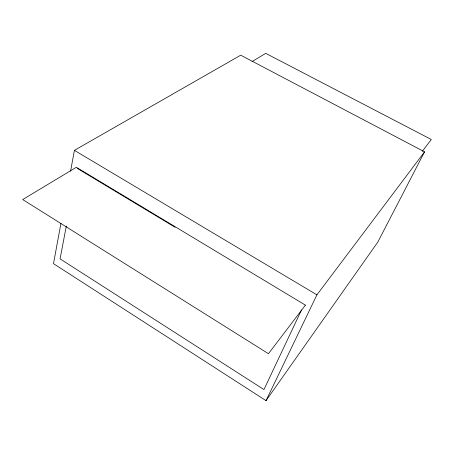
<?xml version="1.0" encoding="UTF-8"?>
<svg xmlns="http://www.w3.org/2000/svg" width="454" height="454" viewBox="0 0 454 454"><rect width="100%" height="100%" fill="white"/><g stroke="black" fill="none" stroke-linecap="round" stroke-linejoin="round"><path stroke-width="0.68" d="M60.938 223.34L53.498 263.655L266.021 400.649L377.79 242.118L424.552 151.835L240.711 55.195L74.416 150.359L70.569 171.209M66.307 226.154L60.07 258.859L263.95 389.572L301.524 309.946M266.021 400.649L316.915 294.85L424.552 151.835M422.316 151.313L431.3 139.492L265.738 53.351L252.027 61.596M74.416 150.359L316.915 294.85M77.316 168.406L175.131 227.301M305.4 305.128L268.473 353.706L22.7 199.55L76.357 167.271L305.4 305.128"/></g></svg>
